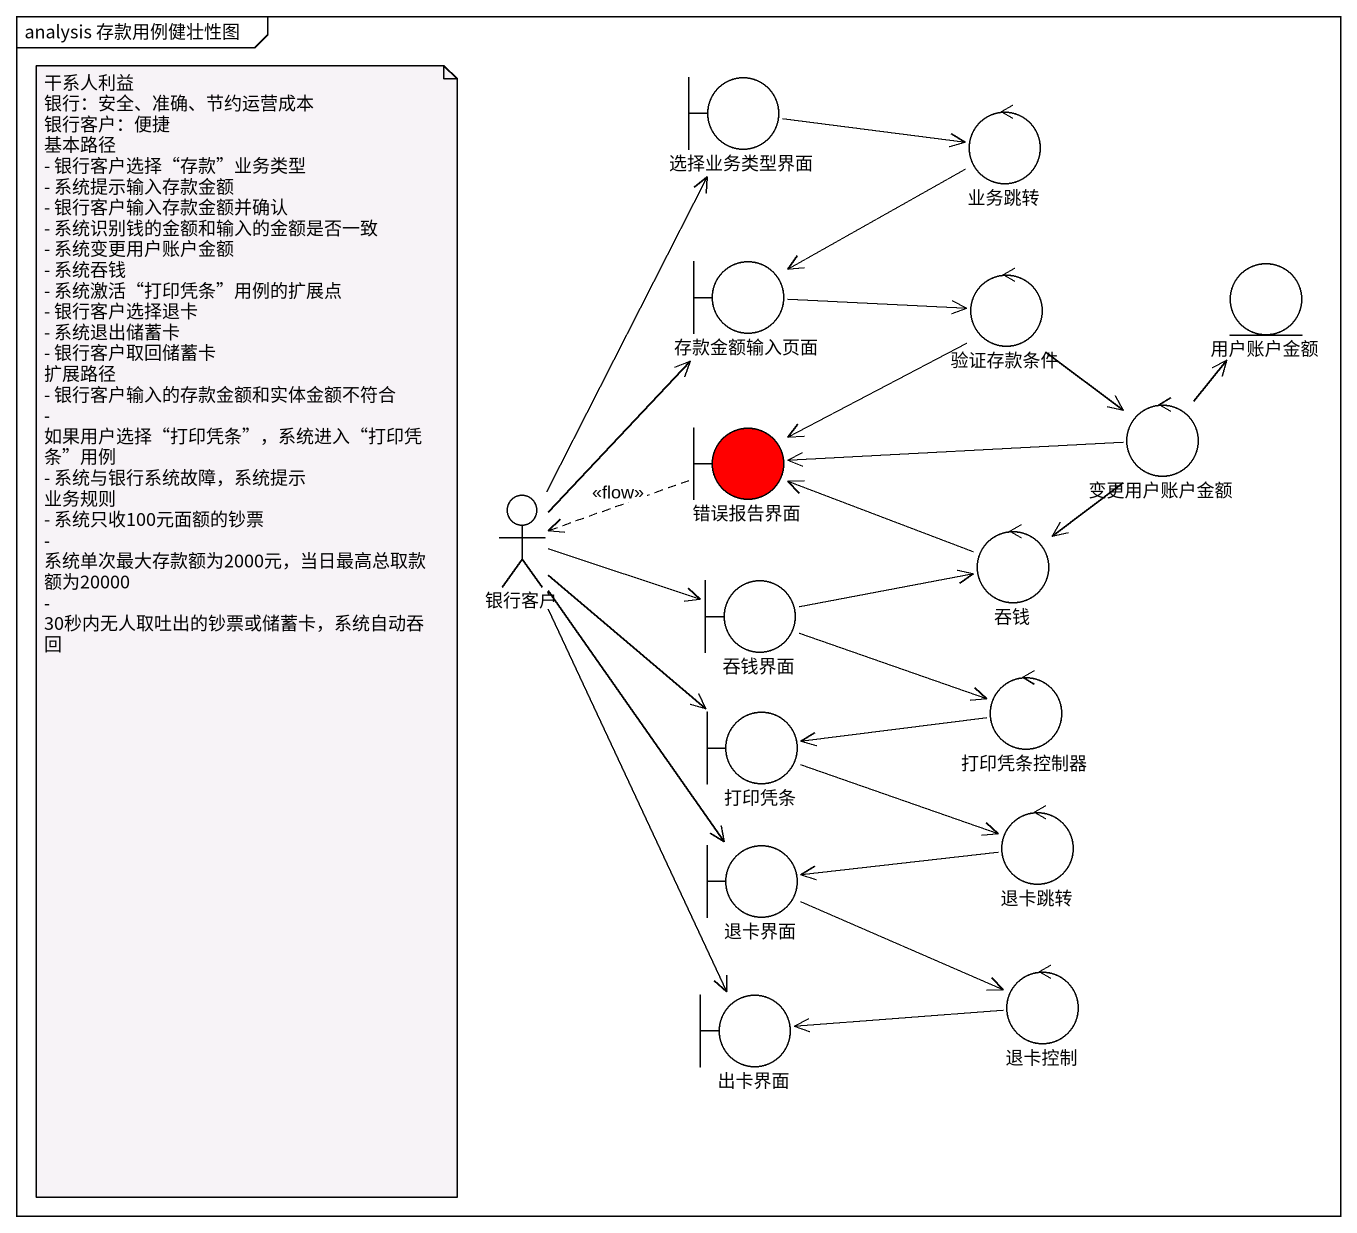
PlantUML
@startuml
mainframe analysis 存款用例健壮性图
boundary 选择业务类型界面
control 业务跳转
boundary 存款金额输入页面
control 验证存款条件
entity 用户账户金额
boundary 错误报告界面 #FF0000
control 变更用户账户金额
actor 银行客户
control 吞钱
boundary 吞钱界面
control 打印凭条控制器
boundary 打印凭条
control 退卡跳转
boundary 退卡界面
control 退卡控制
boundary 出卡界面
选择业务类型界面 -right-> 业务跳转
业务跳转 -left-> 存款金额输入页面
存款金额输入页面 -right-> 验证存款条件
验证存款条件 -left-> 错误报告界面
验证存款条件 --> 变更用户账户金额
错误报告界面 .left.> 银行客户 : <<flow>>
变更用户账户金额 -up-> 用户账户金额
变更用户账户金额 -left-> 错误报告界面
变更用户账户金额 --> 吞钱
银行客户 -up-> 选择业务类型界面
银行客户 -up-> 存款金额输入页面
银行客户 -right-> 吞钱界面
银行客户 --> 打印凭条
银行客户 --> 退卡界面
银行客户 --> 出卡界面
吞钱 -left-> 错误报告界面
吞钱界面 -right-> 吞钱
吞钱界面 -right-> 打印凭条控制器
打印凭条控制器 -left-> 打印凭条
打印凭条 -right-> 退卡跳转
退卡跳转 -left-> 退卡界面
退卡界面 -right-> 退卡控制
退卡控制 -left-> 出卡界面
note as N1
  干系人利益
  银行：安全、准确、节约运营成本
  银行客户：便捷
  基本路径
  - 银行客户选择“存款”业务类型
  - 系统提示输入存款金额
  - 银行客户输入存款金额并确认
  - 系统识别钱的金额和输入的金额是否一致
  - 系统变更用户账户金额
  - 系统吞钱
  - 系统激活“打印凭条”用例的扩展点
  - 银行客户选择退卡
  - 系统退出储蓄卡
  - 银行客户取回储蓄卡
  扩展路径
  - 银行客户输入的存款金额和实体金额不符合
  - 如果用户选择“打印凭条”，系统进入“打印凭条”用例
  - 系统与银行系统故障，系统提示
  业务规则
  - 系统只收100元面额的钞票
  - 系统单次最大存款额为2000元，当日最高总取款额为20000
  - 30秒内无人取吐出的钞票或储蓄卡，系统自动吞回
end note
@enduml
